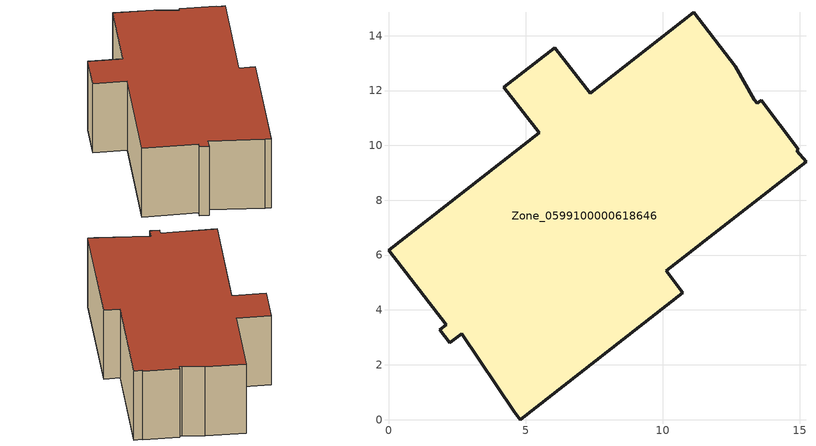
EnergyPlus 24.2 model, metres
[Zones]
Zone_0599100000618646
 floor ground (C_G): 10.12,5.42 10.73,4.63 4.81,0 4.59,0.28 2.67,3.14 2.24,2.81 1.87,3.28 2.11,3.46 0,6.18 5.5,10.46 4.2,12.12 6.06,13.56 7.35,11.9 11.14,14.85 12.64,12.89 13.34,11.66 13.45,11.53 13.59,11.64 14.95,9.86 14.89,9.8 15.22,9.4 z6.88
 wall outside (C_F): 7.35,11.9 6.06,13.56 4.2,12.12 5.5,10.46 0,6.18 2.11,3.46 1.87,3.28 2.24,2.81 2.67,3.14 4.59,0.28 4.81,0 10.73,4.63 10.12,5.42 15.22,9.4 14.89,9.8 14.95,9.86 13.59,11.64 13.45,11.53 13.34,11.66 12.64,12.89 11.14,14.85 7.35,11.9 z6.88:11.96
 roof outside (C_R): 4.59,0.28 4.81,0 10.73,4.63 10.12,5.42 15.22,9.4 14.89,9.8 14.95,9.86 13.59,11.64 13.45,11.53 13.34,11.66 12.64,12.89 11.14,14.85 7.35,11.9 6.06,13.56 4.2,12.12 5.5,10.46 0,6.18 2.11,3.46 1.87,3.28 2.24,2.81 2.67,3.14 z11.96
[BUILDING]
Pand.0599100000618646: North Axis=0; Terrain=City; Loads Convergence Tolerance Value=0.04; Temperature Convergence Tolerance Value=0.4; Solar Distribution=FullExterior; Maximum Number of Warmup Days=25; Minimum Number of Warmup Days=1
[Site:Location]
Rotterdam.The.Hague.AP_ZH_NLD Design_Conditions: Latitude=51.96; Longitude=4.45; Time Zone=1; Elevation=-4.5
[SITE:GROUNDTEMPERATURE:BUILDINGSURFACE]
18, 18, 18, 18, 18, 18, 18, 18, 18, 18, 18, 18
[MATERIAL] Thermal Absorptance=0.9; Solar Absorptance=0.7; Visible Absorptance=0.7
Name | Roughness | Thickness | Conductivity | Density | Specific Heat
G.D.1965 | MediumSmooth | 0.15 | 1 | 540 | 1210
F.D.1965 | Rough | 0.3 | 0.857143 | 1920 | 840
R.D.1965 | MediumRough | 0.2 | 0.08 | 1500 | 1000
[CONSTRUCTION]
C_G: G.D.1965
C_F: F.D.1965
C_R: R.D.1965
[ZONE]
Zone_0599100000618646: Type=1; Multiplier=1; Ceiling Height=Autocalculate; Volume=Autocalculate; Floor Area=autocalculate; Part of Total Floor Area=Yes
[ZONEINFILTRATION:DESIGNFLOWRATE]
Infil_Zone_0599100000618646: Zone or ZoneList or Space or SpaceList=Zone_0599100000618646; Schedule=AlwaysOn; Design Flow Rate Calculation Method=Flow/Area; Flow Rate per Floor Area=0.0042; Constant Term Coefficient=1; Temperature Term Coefficient=0; Velocity Term Coefficient=0; Velocity Squared Term Coefficient=0
[HVACTEMPLATE:ZONE:IDEALLOADSAIRSYSTEM]
Zone_0599100000618646: Maximum Heating Supply Air Temperature=50; Minimum Cooling Supply Air Temperature=13; Maximum Heating Supply Air Humidity Ratio=0.0156; Minimum Cooling Supply Air Humidity Ratio=0.0077; Heating Limit=NoLimit; Cooling Limit=NoLimit; Dehumidification Control Type=ConstantSensibleHeatRatio; Cooling Sensible Heat Ratio=0.7; Dehumidification Setpoint=60; Humidification Control Type=None; Humidification Setpoint=30; Outdoor Air Method=None; Outdoor Air Flow Rate per Person=0.00944; Outdoor Air Flow Rate per Zone Floor Area=0; Outdoor Air Flow Rate per Zone=0; Demand Controlled Ventilation Type=None; Outdoor Air Economizer Type=NoEconomizer; Heat Recovery Type=None; Sensible Heat Recovery Effectiveness=0.7; Latent Heat Recovery Effectiveness=0.65
[ZONECONTROL:THERMOSTAT]
ThermostatControl_Zone_0599100000618646: Zone or ZoneList=Zone_0599100000618646; Control Type Schedule=DualSetpointControlType; Control 1=Thermostat_Zone_0599100000618646; Temperature Difference Between Cutout And Setpoint=0
[THERMOSTATSETPOINT:DUALSETPOINT]
Thermostat_Zone_0599100000618646: Heating Setpoint Temperature Schedule=HeatingSetpoint_Zone_0599100000618646; Cooling Setpoint Temperature Schedule=CoolingSetpoint_Zone_0599100000618646
[SCHEDULE:COMPACT]
HeatingSetpoint_Zone_0599100000618646: Through: 12/31, For: AllDays, Until: 24:00, 21
CoolingSetpoint_Zone_0599100000618646: Through: 12/31, For: AllDays, Until: 24:00, 24
DualSetpointControlType: Through: 12/31, For: AllDays, Until: 24:00, 4
AlwaysOn: Through: 12/31, For: AllDays, Until: 24:00, 1
